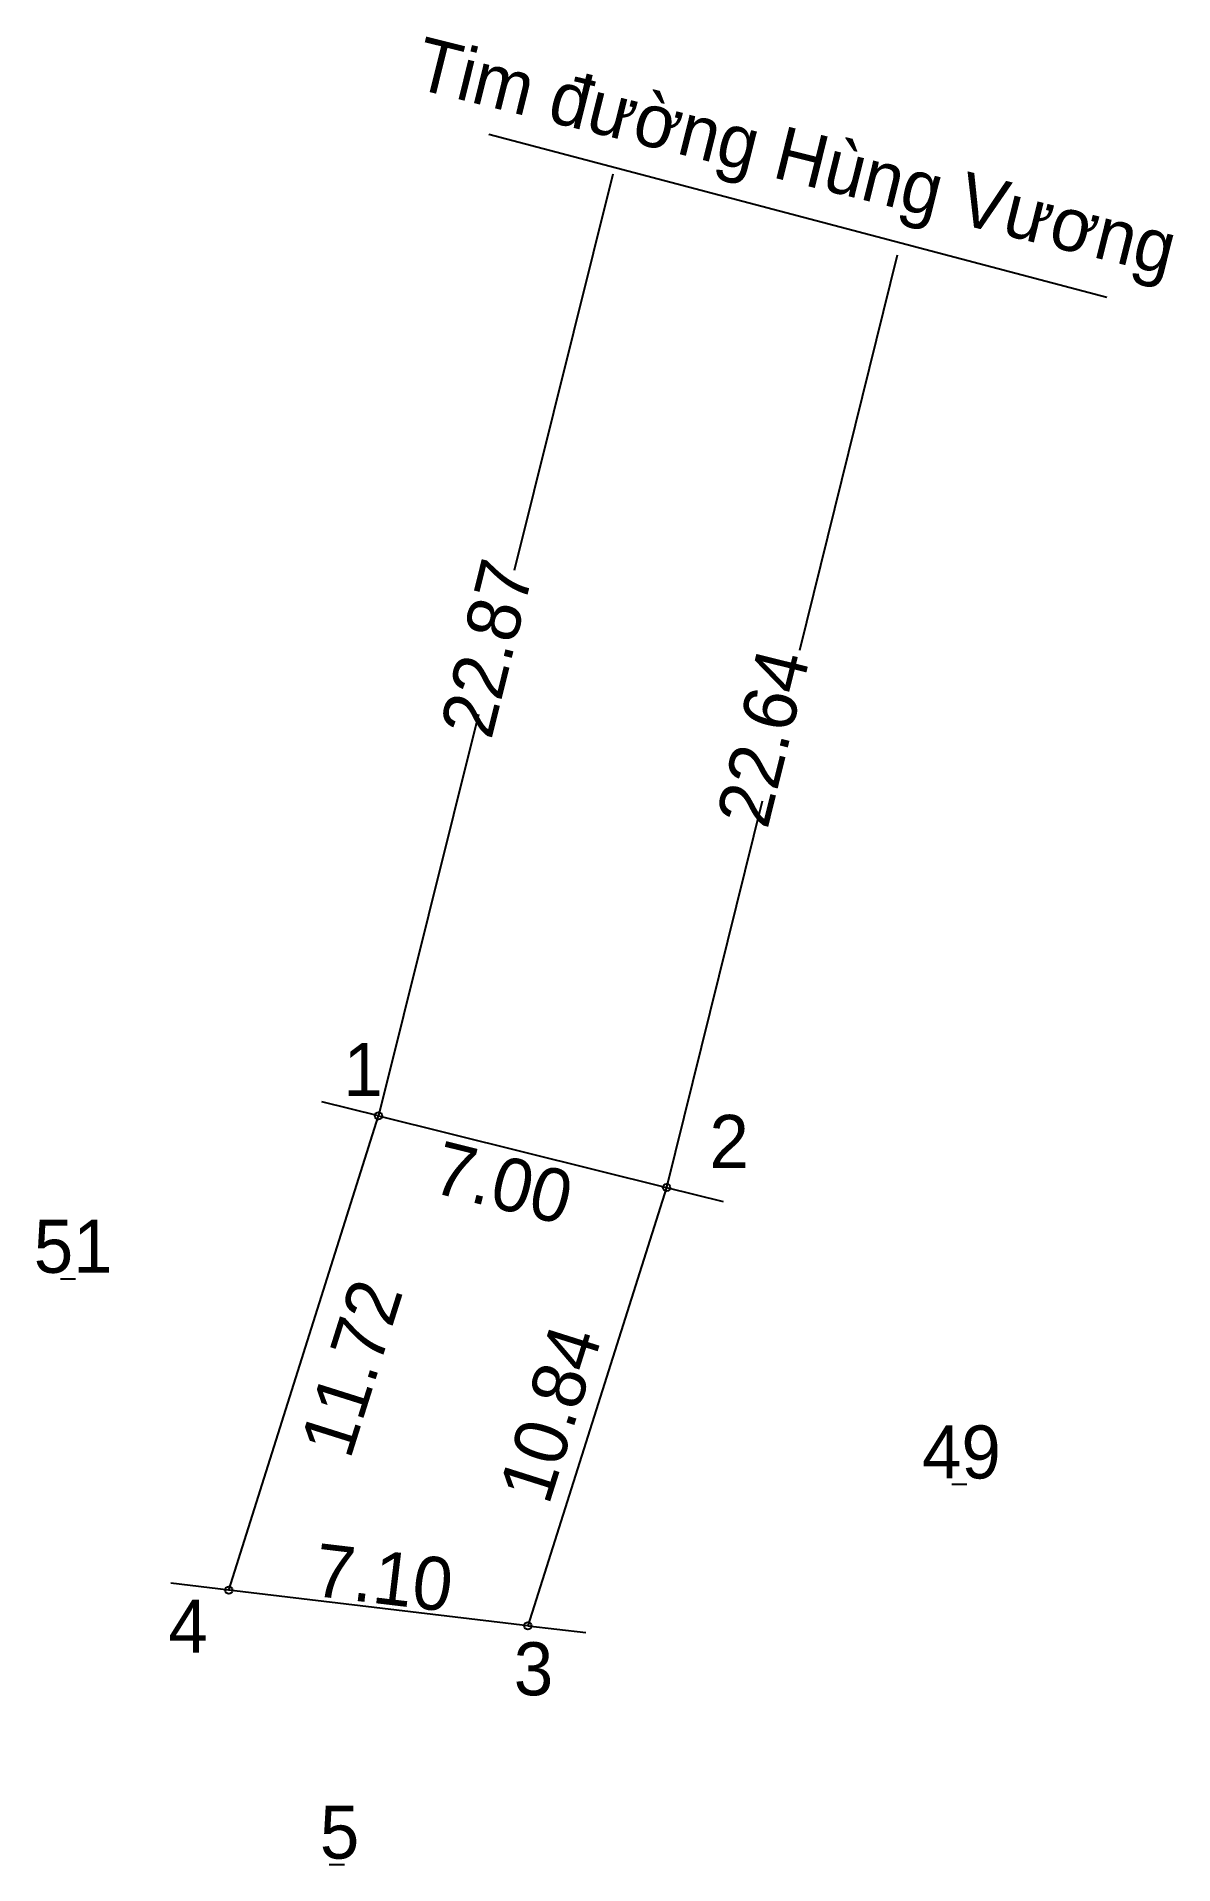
# Model space of a CAD drawing. Extents: x 550870.5 to 550897.3, y 1840163.8 to 1840206.9.
import ezdxf

# ---------------------------------------------------------------- set-up
doc = ezdxf.new("R2010")
doc.units = 0
doc.layers.add('Level 11', color=7, linetype='Continuous')
doc.layers.add('Level 5', color=7, linetype='Continuous')

msp = doc.modelspace()

# ---------------------------------------------------------------- linework, layer by layer
at = {"layer": 'Level 11'}
for centre in [(550878.61, 1840181.42), (550885.4, 1840179.73), (550885.4, 1840179.73), (550875.08, 1840170.24), (550882.13, 1840169.4)]:
    msp.add_circle(centre, 0.0859, dxfattribs=at)
at = {"layer": 'Level 5'}
for p, q in [((550895.78, 1840200.71), (550881.209, 1840204.552)), ((550884.134, 1840203.616), (550881.81, 1840194.278)), ((550890.838, 1840201.71), (550888.533, 1840192.393)), ((550880.965, 1840190.881), (550878.61, 1840181.42)), ((550887.653, 1840188.836), (550885.4, 1840179.73)), ((550878.61, 1840181.42), (550877.277, 1840181.752)), ((550885.4, 1840179.73), (550886.734, 1840179.4)), ((550871.115, 1840177.582), (550871.471, 1840177.582)), ((550892.127, 1840172.735), (550892.481, 1840172.735)), ((550875.08, 1840170.24), (550873.716, 1840170.403)), ((550882.13, 1840169.4), (550883.494, 1840169.239)), ((550877.45, 1840163.774), (550877.805, 1840163.774))]:
    msp.add_line(p, q, dxfattribs=at)
msp.add_lwpolyline([(550885.4, 1840179.73), (550882.13, 1840169.4), (550875.08, 1840170.24), (550878.61, 1840181.42)], close=True, dxfattribs=at)

# ---------------------------------------------------------------- texts
for s, rotation, p in [('Tim đường Hùng Vương', 346.0233, (550879.396, 1840205.658)), ('22.87', 76.0233, (550881.266, 1840190.263)), ('22.64', 76.1028, (550887.775, 1840188.152)), ('7.00', 346.0233, (550879.821, 1840179.631)), ('11.72', 72.4769, (550877.938, 1840173.294)), ('10.84', 72.4346, (550882.619, 1840172.215)), ('7.10', 353.2053, (550877.045, 1840170.11))]:
    msp.add_text(s, height=1.25, rotation=rotation, dxfattribs=at).set_placement(p)
for s, height, p in [('1', 1.25, (550877.782, 1840181.885)), ('2', 1.25, (550886.41, 1840180.192)), ('51', 1.25, (550870.483, 1840177.72)), ('D', 0.00172, (550883.823, 1840176.134)), ('49', 1.25, (550891.42, 1840172.872)), ('4', 1.25, (550873.656, 1840168.765)), ('3', 1.25, (550881.798, 1840167.761)), ('5', 1.25, (550877.227, 1840163.911))]:
    msp.add_text(s, height=height, dxfattribs=at).set_placement(p)

doc.saveas('drawing.dxf')
